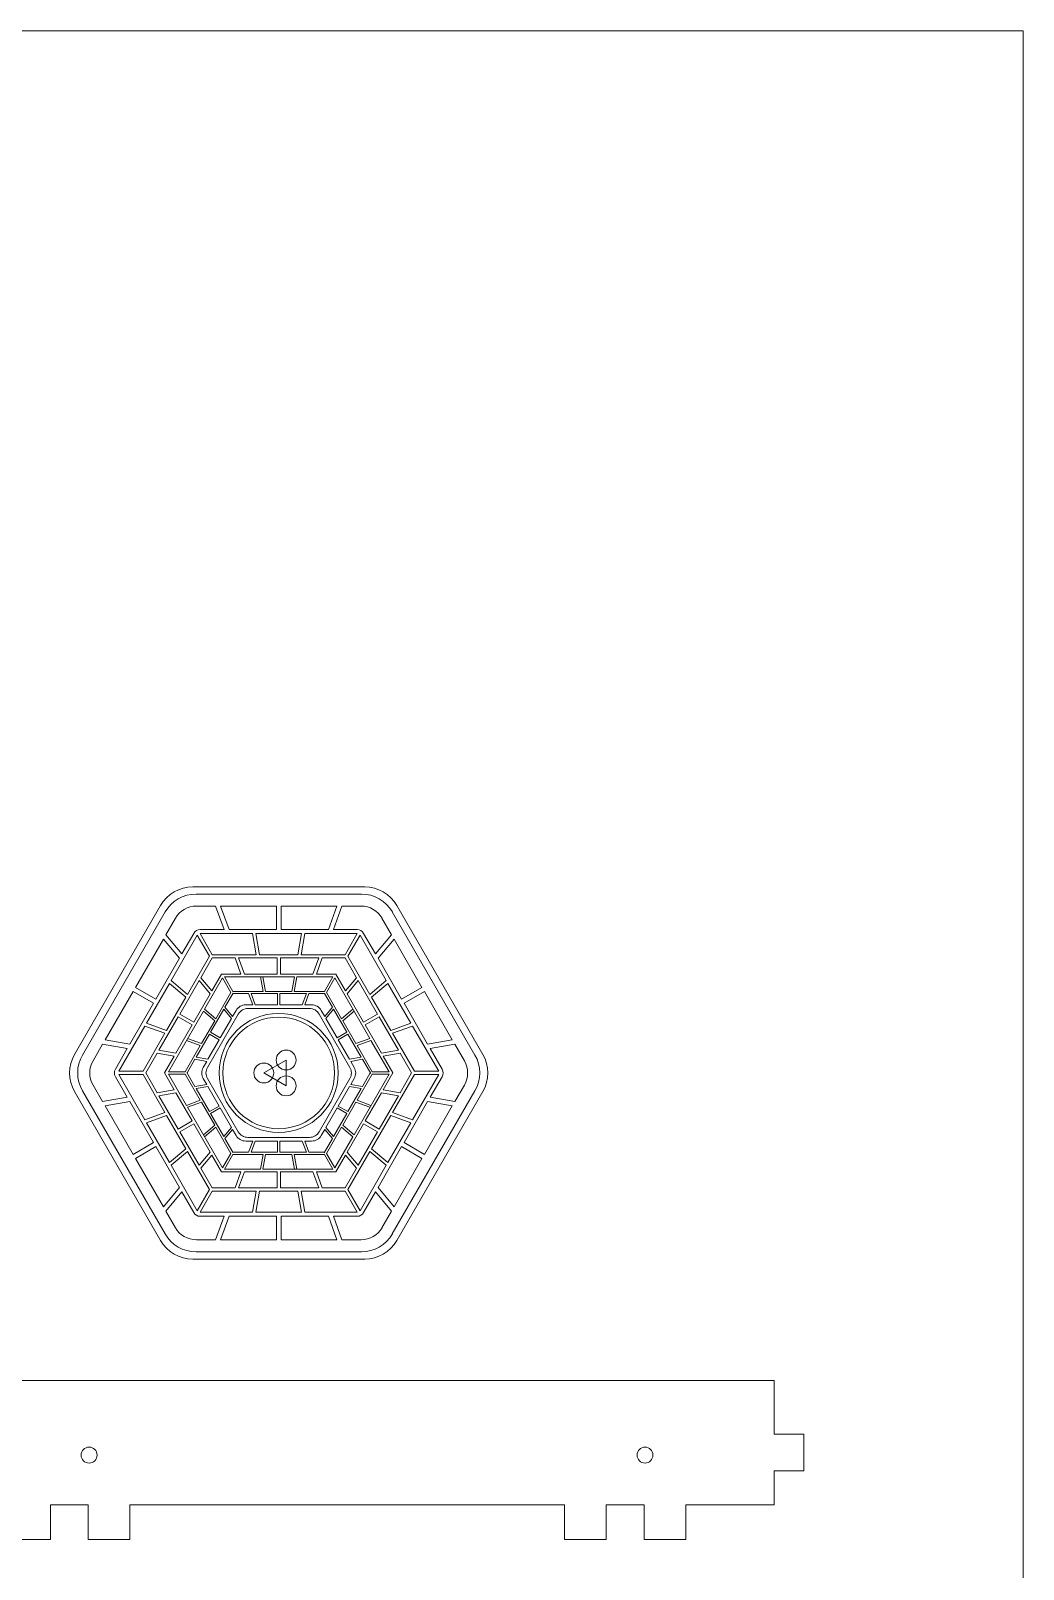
# Model space of a CAD drawing. Header units: millimetres. Extents: x -450 to 150, y -660 to -60.
# Drawn here: x -50 to 150, y -370 to -60 of the extents above; entities that cross this region are included whole.
import ezdxf

# ---------------------------------------------------------------- set-up
doc = ezdxf.new("R2010")
doc.units = ezdxf.units.MM
doc.layers.add('Cut', color=1, linetype='Continuous', lineweight=0, true_color=0xff0000)
doc.layers.add('Vector_Score', color=5, linetype='Continuous', lineweight=0, true_color=0x0000ff)

msp = doc.modelspace()

# ---------------------------------------------------------------- linework, layer by layer
at = {"layer": 'Cut'}
for p, q in [((-450, -60), (150, -60)), ((150, -660), (150, -60)), ((17.32, -232.5), (-17.32, -232.5)), ((-23.82, -236.25), (-41.14, -266.25)), ((41.14, -266.25), (23.82, -236.25)), ((-41.14, -273.75), (-23.82, -303.75)), ((23.82, -303.75), (41.14, -273.75)), ((-17.32, -307.5), (17.32, -307.5)), ((99.8, -332), (-194.2, -332)), ((99.8, -332), (99.8, -342.8)), ((99.8, -342.8), (105.8, -342.8)), ((105.8, -342.8), (105.8, -350.2)), ((99.8, -350.2), (99.8, -357)), ((105.8, -350.2), (99.8, -350.2)), ((-46, -357), (-38.4, -357)), ((-46, -364), (-46, -357)), ((-38.4, -357), (-38.4, -364)), ((-30, -357), (57.6, -357)), ((-30, -364), (-30, -357)), ((57.6, -357), (57.6, -364)), ((66, -357), (73.6, -357)), ((66, -364), (66, -357)), ((73.6, -357), (73.6, -364)), ((82, -357), (89.6, -357)), ((82, -364), (82, -357)), ((89.6, -357), (99.8, -357)), ((-54.4, -364), (-46, -364)), ((-38.4, -364), (-30, -364)), ((57.6, -364), (66, -364)), ((73.6, -364), (82, -364))]:
    msp.add_line(p, q, dxfattribs=at)
for centre, radius in [((0, -270), 11.25), ((-38.2, -347), 1.6), ((73.8, -347), 1.6)]:
    msp.add_circle(centre, radius, dxfattribs=at)
for centre, start, end in [((-17.32, -240), 90, 150), ((17.32, -240), 30, 90), ((-34.64, -270), 150, 210), ((34.64, -270), 330, 30), ((-17.32, -300), 210, 270), ((17.32, -300), 270, 330)]:
    msp.add_arc(centre, 7.5, start, end, dxfattribs=at)
at = {"layer": 'Vector_Score'}
for p, q in [((-16.65, -233.96), (16.65, -233.96)), ((-39.53, -266.4), (-22.89, -237.56)), ((-12.74, -236.39), (-16.59, -236.39)), ((-11.01, -241.12), (-12.74, -236.39)), ((-0.47, -236.39), (-11.73, -236.39)), ((-10.01, -241.12), (-11.73, -236.39)), ((-0.47, -241.12), (-0.47, -236.39)), ((11.73, -236.39), (0.47, -236.39)), ((0.47, -241.12), (0.47, -236.39)), ((10.01, -241.12), (11.73, -236.39)), ((11.01, -241.12), (12.74, -236.39)), ((16.59, -236.39), (12.74, -236.39)), ((22.89, -237.56), (39.53, -266.4)), ((-20.81, -238.82), (-22.74, -242.16)), ((-11.01, -241.12), (-15.81, -241.12)), ((-0.47, -241.12), (-10.01, -241.12)), ((10.01, -241.12), (0.47, -241.12)), ((15.81, -241.12), (11.01, -241.12)), ((22.74, -242.16), (20.81, -238.82)), ((-23.24, -243.03), (-28.87, -252.78)), ((-20.01, -246.89), (-23.24, -243.03)), ((-19.5, -246.02), (-22.74, -242.16)), ((-16.4, -242.25), (-21.68, -251.39)), ((-17.11, -241.87), (-19.5, -246.02)), ((-13.95, -246.49), (-16.4, -242.25)), ((-5.28, -241.92), (-15.83, -241.92)), ((-13.38, -246.17), (-15.83, -241.92)), ((-4.53, -246.17), (-5.28, -241.92)), ((4.62, -241.92), (-4.62, -241.92)), ((-3.87, -246.17), (-4.62, -241.92)), ((3.87, -246.17), (4.62, -241.92)), ((4.53, -246.17), (5.28, -241.92)), ((15.83, -241.92), (5.28, -241.92)), ((13.38, -246.17), (15.83, -241.92)), ((13.95, -246.49), (16.4, -242.25)), ((21.68, -251.39), (16.4, -242.25)), ((19.5, -246.02), (17.11, -241.87)), ((19.5, -246.02), (22.74, -242.16)), ((20.01, -246.89), (23.24, -243.03)), ((28.87, -252.78), (23.24, -243.03)), ((-20.01, -246.89), (-24.77, -255.15)), ((-13.95, -246.49), (-18.37, -254.16)), ((-13.38, -246.82), (-15.68, -250.8)), ((-4.53, -246.17), (-13.38, -246.17)), ((-8.78, -246.82), (-13.38, -246.82)), ((-7.6, -250.08), (-8.78, -246.82)), ((-0.33, -246.82), (-8.09, -246.82)), ((-6.9, -250.08), (-8.09, -246.82)), ((3.87, -246.17), (-3.87, -246.17)), ((-0.33, -250.08), (-0.33, -246.82)), ((8.09, -246.82), (0.33, -246.82)), ((0.33, -250.08), (0.33, -246.82)), ((13.38, -246.17), (4.53, -246.17)), ((6.9, -250.08), (8.09, -246.82)), ((7.6, -250.08), (8.78, -246.82)), ((13.38, -246.82), (8.78, -246.82)), ((15.68, -250.8), (13.38, -246.82)), ((18.37, -254.16), (13.95, -246.49)), ((24.77, -255.15), (20.01, -246.89)), ((-13.45, -253.46), (-15.68, -250.8)), ((-11.31, -250.86), (-14.95, -257.16)), ((-11.5, -250.08), (-13.45, -253.46)), ((-7.6, -250.08), (-11.5, -250.08)), ((-9.62, -253.79), (-11.31, -250.86)), ((3.19, -250.64), (-10.92, -250.64)), ((-9.23, -253.56), (-10.92, -250.64)), ((-0.33, -250.08), (-6.9, -250.08)), ((-3.13, -253.56), (-3.64, -250.64)), ((-2.67, -253.56), (-3.19, -250.64)), ((6.9, -250.08), (0.33, -250.08)), ((2.67, -253.56), (3.19, -250.64)), ((3.13, -253.56), (3.64, -250.64)), ((10.92, -250.64), (3.64, -250.64)), ((11.5, -250.08), (7.6, -250.08)), ((9.23, -253.56), (10.92, -250.64)), ((9.62, -253.79), (11.31, -250.86)), ((18.36, -263.08), (11.31, -250.86)), ((13.45, -253.46), (11.5, -250.08)), ((13.45, -253.46), (15.68, -250.8)), ((-29.35, -253.6), (-34.97, -263.35)), ((-25.25, -255.97), (-29.35, -253.6)), ((-24.77, -255.15), (-28.87, -252.78)), ((-22.01, -251.96), (-26.63, -259.96)), ((-18.7, -254.73), (-22.01, -251.96)), ((-18.37, -254.16), (-21.68, -251.39)), ((-16.03, -251.4), (-19.91, -258.13)), ((-13.8, -254.07), (-17.08, -259.76)), ((-13.8, -254.07), (-16.03, -251.4)), ((-9.62, -253.79), (-12.67, -259.07)), ((-9.17, -253.9), (-10.82, -256.76)), ((-3.13, -253.56), (-9.23, -253.56)), ((-6.06, -254.01), (-9.23, -254.01)), ((-5.24, -256.27), (-6.06, -254.01)), ((-0.23, -254.01), (-5.58, -254.01)), ((-4.76, -256.27), (-5.58, -254.01)), ((2.67, -253.56), (-2.67, -253.56)), ((-0.23, -256.27), (-0.23, -254.01)), ((0.22, -256.27), (0.22, -254.01)), ((5.58, -254.01), (0.22, -254.01)), ((9.23, -253.56), (3.13, -253.56)), ((4.76, -256.27), (5.58, -254.01)), ((5.24, -256.27), (6.06, -254.01)), ((9.36, -254.01), (6.06, -254.01)), ((10.82, -256.76), (9.23, -254.01)), ((12.67, -259.07), (9.62, -253.79)), ((13.8, -254.07), (16.03, -251.4)), ((17.08, -259.76), (13.8, -254.07)), ((19.91, -258.13), (16.03, -251.4)), ((18.37, -254.16), (21.68, -251.39)), ((18.7, -254.73), (22.01, -251.96)), ((26.63, -259.96), (22.01, -251.96)), ((24.77, -255.15), (28.87, -252.78)), ((25.25, -255.97), (29.35, -253.6)), ((34.97, -263.35), (29.35, -253.6)), ((-25.25, -255.97), (-30.01, -264.23)), ((-18.7, -254.73), (-22.58, -261.44)), ((-12.67, -259.07), (-14.95, -257.16)), ((-11.06, -257.17), (-13.73, -261.81)), ((-9.52, -259.01), (-11.06, -257.17)), ((-9.28, -258.6), (-10.82, -256.76)), ((-5.24, -256.27), (-6.63, -256.27)), ((6.2, -257.01), (-6.2, -257.01)), ((-0.23, -256.27), (-4.76, -256.27)), ((4.76, -256.27), (0.22, -256.27)), ((6.63, -256.27), (5.24, -256.27)), ((9.28, -258.6), (10.82, -256.76)), ((9.52, -259.01), (11.06, -257.17)), ((13.73, -261.81), (11.06, -257.17)), ((12.67, -259.07), (14.95, -257.16)), ((22.58, -261.44), (18.7, -254.73)), ((30.01, -264.23), (25.25, -255.97)), ((-22.58, -261.44), (-26.63, -259.96)), ((-20.24, -258.69), (-24.12, -265.42)), ((-15.18, -257.56), (-22.23, -269.78)), ((-17.41, -260.32), (-20.7, -266.02)), ((-17.41, -260.32), (-20.24, -258.69)), ((-17.08, -259.76), (-19.91, -258.13)), ((-12.9, -259.47), (-15.57, -264.09)), ((-12.9, -259.47), (-15.18, -257.56)), ((-8.15, -258.13), (-14.35, -268.88)), ((-9.52, -259.01), (-11.78, -262.94)), ((-8.58, -257.39), (-9.28, -258.6)), ((14.35, -268.88), (8.15, -258.13)), ((9.28, -258.6), (8.58, -257.39)), ((11.78, -262.94), (9.52, -259.01)), ((12.9, -259.47), (15.18, -257.56)), ((15.57, -264.09), (12.9, -259.47)), ((17.08, -259.76), (19.91, -258.13)), ((17.41, -260.32), (20.24, -258.69)), ((20.7, -266.02), (17.41, -260.32)), ((24.12, -265.42), (20.24, -258.69)), ((22.58, -261.44), (26.63, -259.96)), ((-30.01, -264.23), (-34.97, -263.35)), ((-26.96, -260.54), (-32.23, -269.67)), ((-22.91, -262.01), (-27.33, -269.67)), ((-22.91, -262.01), (-26.96, -260.54)), ((-15.8, -264.49), (-18.59, -263.47)), ((-15.57, -264.09), (-18.36, -263.08)), ((-13.96, -262.2), (-16.63, -266.84)), ((-12.01, -263.33), (-14.27, -267.25)), ((-12.01, -263.33), (-13.96, -262.2)), ((-11.78, -262.94), (-13.73, -261.81)), ((11.78, -262.94), (13.73, -261.81)), ((12.01, -263.33), (13.96, -262.2)), ((14.27, -267.25), (12.01, -263.33)), ((16.63, -266.84), (13.96, -262.2)), ((15.57, -264.09), (18.36, -263.08)), ((15.8, -264.49), (18.59, -263.47)), ((22.23, -269.78), (18.59, -263.47)), ((22.91, -262.01), (26.96, -260.54)), ((27.33, -269.67), (22.91, -262.01)), ((32.23, -269.67), (26.96, -260.54)), ((30.01, -264.23), (34.97, -263.35)), ((-35.48, -264.22), (-37.41, -267.56)), ((-30.52, -265.1), (-35.48, -264.22)), ((-30.52, -265.1), (-32.91, -269.25)), ((-24.47, -266.02), (-26.77, -270)), ((-21.05, -266.62), (-24.47, -266.02)), ((-20.7, -266.02), (-24.12, -265.42)), ((-15.8, -264.49), (-18.85, -269.78)), ((18.85, -269.78), (15.8, -264.49)), ((20.7, -266.02), (24.12, -265.42)), ((21.05, -266.62), (24.47, -266.02)), ((26.77, -270), (24.47, -266.02)), ((30.52, -265.1), (35.48, -264.22)), ((32.91, -269.25), (30.52, -265.1)), ((37.41, -267.56), (35.48, -264.22)), ((-27.33, -269.67), (-32.23, -269.67)), ((-21.05, -266.62), (-23, -270)), ((-16.87, -267.25), (-18.46, -270)), ((-14.51, -267.67), (-16.87, -267.25)), ((-14.27, -267.25), (-16.63, -266.84)), ((-14.51, -267.67), (-15.21, -268.88)), ((-3, -270), (1.5, -267.4)), ((1.5, -267.4), (1.5, -272.6)), ((14.27, -267.25), (16.63, -266.84)), ((14.51, -267.67), (16.87, -267.25)), ((15.21, -268.88), (14.51, -267.67)), ((18.53, -270.11), (16.87, -267.25)), ((23, -270), (21.05, -266.62)), ((27.33, -269.67), (32.23, -269.67)), ((-37.41, -272.44), (-35.48, -275.78)), ((-32.91, -270.75), (-30.52, -274.9)), ((-32.23, -270.33), (-26.96, -279.46)), ((-27.33, -270.33), (-32.23, -270.33)), ((-27.33, -270.33), (-22.91, -277.99)), ((-26.77, -270), (-24.47, -273.98)), ((-23, -270), (-21.05, -273.38)), ((-18.85, -269.78), (-22.23, -269.78)), ((-22.23, -270.23), (-18.59, -276.53)), ((-18.85, -270.23), (-22.23, -270.23)), ((-18.85, -270.23), (-15.8, -275.51)), ((-18.53, -269.89), (-16.87, -272.75)), ((-14.51, -272.33), (-16.87, -272.75)), ((-14.27, -272.75), (-16.63, -273.16)), ((-15.21, -271.13), (-14.51, -272.33)), ((-14.35, -271.13), (-8.15, -281.87)), ((-14.27, -272.75), (-12.01, -276.67)), ((1.5, -272.6), (-3, -270)), ((8.15, -281.87), (14.35, -271.13)), ((12.01, -276.67), (14.27, -272.75)), ((14.27, -272.75), (16.63, -273.16)), ((14.51, -272.33), (15.21, -271.13)), ((14.51, -272.33), (16.87, -272.75)), ((15.18, -282.44), (22.23, -270.23)), ((15.8, -275.51), (18.85, -270.23)), ((16.87, -272.75), (18.46, -270)), ((18.85, -269.78), (22.23, -269.78)), ((18.85, -270.23), (22.23, -270.23)), ((21.05, -273.38), (23, -270)), ((22.91, -277.99), (27.33, -270.33)), ((24.47, -273.98), (26.77, -270)), ((26.96, -279.46), (32.23, -270.33)), ((27.33, -270.33), (32.23, -270.33)), ((30.52, -274.9), (32.91, -270.75)), ((35.48, -275.78), (37.41, -272.44)), ((-22.89, -302.44), (-39.53, -273.6)), ((-30.52, -274.9), (-35.48, -275.78)), ((-30.01, -275.77), (-34.97, -276.65)), ((-30.01, -275.77), (-25.25, -284.03)), ((-21.05, -273.38), (-24.47, -273.98)), ((-20.7, -273.98), (-24.12, -274.58)), ((-24.12, -274.58), (-20.24, -281.31)), ((-20.7, -273.98), (-17.41, -279.68)), ((-15.8, -275.51), (-18.59, -276.53)), ((-16.63, -273.16), (-13.96, -277.8)), ((13.96, -277.8), (16.63, -273.16)), ((15.8, -275.51), (18.59, -276.53)), ((17.41, -279.68), (20.7, -273.98)), ((20.24, -281.31), (24.12, -274.58)), ((20.7, -273.98), (24.12, -274.58)), ((21.05, -273.38), (24.47, -273.98)), ((39.53, -273.6), (22.89, -302.44)), ((25.25, -284.03), (30.01, -275.77)), ((30.01, -275.77), (34.97, -276.65)), ((30.52, -274.9), (35.48, -275.78)), ((-34.97, -276.65), (-29.35, -286.4)), ((-22.91, -277.99), (-26.96, -279.46)), ((-22.58, -278.56), (-26.63, -280.04)), ((-22.58, -278.56), (-18.7, -285.27)), ((-15.57, -275.91), (-18.36, -276.92)), ((-18.36, -276.92), (-11.31, -289.14)), ((-15.57, -275.91), (-12.9, -280.53)), ((-12.01, -276.67), (-13.96, -277.8)), ((-11.78, -277.06), (-13.73, -278.19)), ((-13.73, -278.19), (-11.06, -282.83)), ((-11.78, -277.06), (-9.52, -280.99)), ((9.52, -280.99), (11.78, -277.06)), ((11.06, -282.83), (13.73, -278.19)), ((11.78, -277.06), (13.73, -278.19)), ((12.01, -276.67), (13.96, -277.8)), ((12.9, -280.53), (15.57, -275.91)), ((15.57, -275.91), (18.36, -276.92)), ((18.7, -285.27), (22.58, -278.56)), ((22.58, -278.56), (26.63, -280.04)), ((22.91, -277.99), (26.96, -279.46)), ((29.35, -286.4), (34.97, -276.65)), ((-26.63, -280.04), (-22.01, -288.04)), ((-17.41, -279.68), (-20.24, -281.31)), ((-17.08, -280.24), (-19.91, -281.87)), ((-19.91, -281.87), (-16.03, -288.6)), ((-17.08, -280.24), (-13.8, -285.93)), ((-12.9, -280.53), (-15.18, -282.44)), ((-12.67, -280.93), (-14.95, -282.84)), ((-12.67, -280.93), (-9.62, -286.21)), ((-9.52, -280.99), (-11.06, -282.83)), ((-9.28, -281.4), (-10.82, -283.24)), ((-9.28, -281.4), (-8.58, -282.61)), ((8.58, -282.61), (9.28, -281.4)), ((9.28, -281.4), (10.82, -283.24)), ((9.52, -280.99), (11.06, -282.83)), ((9.62, -286.21), (12.67, -280.93)), ((12.67, -280.93), (14.95, -282.84)), ((12.9, -280.53), (15.18, -282.44)), ((13.8, -285.93), (17.08, -280.24)), ((16.03, -288.6), (19.91, -281.87)), ((17.08, -280.24), (19.91, -281.87)), ((17.41, -279.68), (20.24, -281.31)), ((22.01, -288.04), (26.63, -280.04)), ((-25.25, -284.03), (-29.35, -286.4)), ((-24.77, -284.85), (-28.87, -287.22)), ((-24.77, -284.85), (-20.01, -293.11)), ((-10.82, -283.24), (-9.23, -285.99)), ((-6.63, -283.73), (-5.24, -283.73)), ((-6.2, -282.99), (6.2, -282.99)), ((-5.24, -283.73), (-6.06, -285.99)), ((-4.76, -283.73), (-5.58, -285.99)), ((-4.76, -283.73), (-0.23, -283.73)), ((-0.23, -283.73), (-0.23, -285.99)), ((0.22, -283.73), (0.22, -285.99)), ((0.22, -283.73), (4.76, -283.73)), ((4.76, -283.73), (5.58, -285.99)), ((5.24, -283.73), (6.63, -283.73)), ((5.24, -283.73), (6.06, -285.99)), ((9.17, -286.1), (10.82, -283.24)), ((11.31, -289.14), (14.95, -282.84)), ((20.01, -293.11), (24.77, -284.85)), ((24.77, -284.85), (28.87, -287.22)), ((25.25, -284.03), (29.35, -286.4)), ((-28.87, -287.22), (-23.24, -296.97)), ((-18.7, -285.27), (-22.01, -288.04)), ((-18.37, -285.84), (-21.68, -288.61)), ((-18.37, -285.84), (-13.95, -293.51)), ((-13.8, -285.93), (-16.03, -288.6)), ((-13.45, -286.54), (-15.68, -289.2)), ((-13.45, -286.54), (-11.5, -289.92)), ((-9.62, -286.21), (-11.31, -289.14)), ((-9.23, -286.44), (-10.92, -289.36)), ((-9.36, -285.99), (-6.06, -285.99)), ((-9.23, -286.44), (-3.13, -286.44)), ((-5.58, -285.99), (-0.23, -285.99)), ((-3.13, -286.44), (-3.64, -289.36)), ((-2.67, -286.44), (-3.19, -289.36)), ((-2.67, -286.44), (2.67, -286.44)), ((0.22, -285.99), (5.58, -285.99)), ((2.67, -286.44), (3.19, -289.36)), ((3.13, -286.44), (9.23, -286.44)), ((3.13, -286.44), (3.64, -289.36)), ((6.06, -285.99), (9.23, -285.99)), ((9.23, -286.44), (10.92, -289.36)), ((9.62, -286.21), (11.31, -289.14)), ((11.5, -289.92), (13.45, -286.54)), ((13.45, -286.54), (15.68, -289.2)), ((13.8, -285.93), (16.03, -288.6)), ((13.95, -293.51), (18.37, -285.84)), ((18.37, -285.84), (21.68, -288.61)), ((18.7, -285.27), (22.01, -288.04)), ((23.24, -296.97), (28.87, -287.22)), ((-21.68, -288.61), (-16.4, -297.75)), ((-15.68, -289.2), (-13.38, -293.18)), ((-11.5, -289.92), (-7.6, -289.92)), ((-10.92, -289.36), (-3.64, -289.36)), ((-7.6, -289.92), (-8.78, -293.18)), ((-6.9, -289.92), (-8.09, -293.18)), ((-6.9, -289.92), (-0.33, -289.92)), ((-3.19, -289.36), (10.92, -289.36)), ((-0.33, -289.92), (-0.33, -293.18)), ((0.33, -289.92), (6.9, -289.92)), ((0.33, -289.92), (0.33, -293.18)), ((6.9, -289.92), (8.09, -293.18)), ((7.6, -289.92), (11.5, -289.92)), ((7.6, -289.92), (8.78, -293.18)), ((13.38, -293.18), (15.68, -289.2)), ((16.4, -297.75), (21.68, -288.61)), ((-20.01, -293.11), (-23.24, -296.97)), ((-19.5, -293.98), (-22.74, -297.84)), ((-19.5, -293.98), (-17.11, -298.13)), ((-13.95, -293.51), (-16.4, -297.75)), ((-13.38, -293.83), (-15.83, -298.08)), ((-13.38, -293.18), (-8.78, -293.18)), ((-13.38, -293.83), (-4.53, -293.83)), ((-8.09, -293.18), (-0.33, -293.18)), ((-4.53, -293.83), (-5.28, -298.08)), ((-3.87, -293.83), (-4.62, -298.08)), ((-3.87, -293.83), (3.87, -293.83)), ((0.33, -293.18), (8.09, -293.18)), ((3.87, -293.83), (4.62, -298.08)), ((4.53, -293.83), (13.38, -293.83)), ((4.53, -293.83), (5.28, -298.08)), ((8.78, -293.18), (13.38, -293.18)), ((13.38, -293.83), (15.83, -298.08)), ((13.95, -293.51), (16.4, -297.75)), ((17.11, -298.13), (19.5, -293.98)), ((19.5, -293.98), (22.74, -297.84)), ((20.01, -293.11), (23.24, -296.97)), ((-22.74, -297.84), (-20.81, -301.18)), ((-15.83, -298.08), (-5.28, -298.08)), ((-15.81, -298.88), (-11.01, -298.88)), ((-11.01, -298.88), (-12.74, -303.61)), ((-10.01, -298.88), (-11.73, -303.61)), ((-10.01, -298.88), (-0.47, -298.88)), ((-4.62, -298.08), (4.62, -298.08)), ((-0.47, -298.88), (-0.47, -303.61)), ((0.47, -298.88), (10.01, -298.88)), ((0.47, -298.88), (0.47, -303.61)), ((5.28, -298.08), (15.83, -298.08)), ((10.01, -298.88), (11.73, -303.61)), ((11.01, -298.88), (15.81, -298.88)), ((11.01, -298.88), (12.74, -303.61)), ((20.81, -301.18), (22.74, -297.84)), ((-16.59, -303.61), (-12.74, -303.61)), ((-11.73, -303.61), (-0.47, -303.61)), ((0.47, -303.61), (11.73, -303.61)), ((12.74, -303.61), (16.59, -303.61)), ((16.65, -306.04), (-16.65, -306.04))]:
    msp.add_line(p, q, dxfattribs=at)
for centre, radius in [((0, -270), 12), ((1.5, -267.4), 2), ((-3, -270), 2), ((1.5, -272.6), 2)]:
    msp.add_circle(centre, radius, dxfattribs=at)
for centre, radius, start, end in [((-16.65, -241.17), 7.21, 90, 150), ((16.65, -241.17), 7.21, 30, 90), ((-16.59, -241.26), 4.88, 90, 150), ((16.59, -241.26), 4.88, 30, 90), ((-15.81, -242.62), 1.5, 90, 150), ((15.81, -242.62), 1.5, 30, 90), ((-6.63, -258.52), 2.25, 90, 150), ((-6.2, -259.26), 2.25, 90, 150), ((6.2, -259.26), 2.25, 30, 90), ((6.63, -258.52), 2.25, 30, 90), ((-33.29, -270), 7.21, 150, 210), ((33.29, -270), 7.21, 330, 30), ((-33.18, -270), 4.88, 150, 210), ((-31.61, -270), 1.5, 150, 210), ((-13.26, -270), 2.25, 150, 210), ((-12.4, -270), 2.25, 150, 210), ((12.4, -270), 2.25, 330, 30), ((13.26, -270), 2.25, 330, 30), ((31.61, -270), 1.5, 330, 30), ((33.18, -270), 4.88, 330, 30), ((-6.2, -280.74), 2.25, 210, 270), ((6.2, -280.74), 2.25, 270, 330), ((-6.63, -281.48), 2.25, 210, 270), ((6.63, -281.48), 2.25, 270, 330), ((-15.81, -297.38), 1.5, 210, 270), ((15.81, -297.38), 1.5, 270, 330), ((-16.65, -298.83), 7.21, 210, 270), ((-16.59, -298.74), 4.88, 210, 270), ((16.59, -298.74), 4.88, 270, 330), ((16.65, -298.83), 7.21, 270, 330)]:
    msp.add_arc(centre, radius, start, end, dxfattribs=at)

doc.saveas('drawing.dxf')
